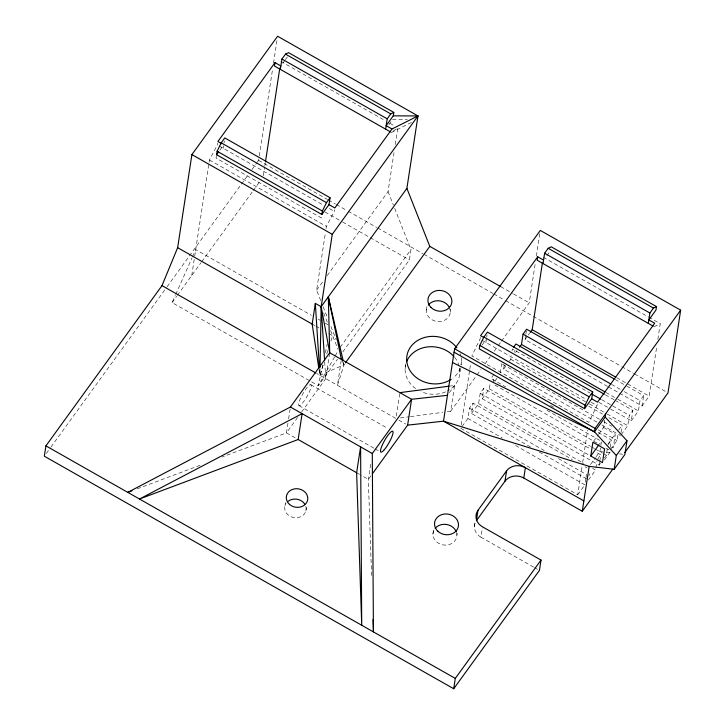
<?xml version="1.0" encoding="UTF-8"?>
<svg xmlns="http://www.w3.org/2000/svg" width="725" height="725" viewBox="0 0 725 725"><rect width="100%" height="100%" fill="white"/><g stroke="black" fill="none" stroke-linecap="round" stroke-linejoin="round"><path stroke-width="0.54" stroke-dasharray="3.62 2.72" d="M343.577 362.518L344.094 364.702L319.897 375.314L320.042 367.439M411.447 122.425L391.473 132.458L391.862 129.847M191.744 275.491L194.545 257.176M194.717 256.097L208.909 163.297M209.081 162.192L209.425 159.98L217.355 144.946L217.618 143.224M216.458 155.549L216.059 158.132L321.329 217.926L321.728 215.343M223.2 148.272L223.599 145.689M224.034 142.852L224.333 140.886M257.293 162.21L258.617 160.37L259.133 157.017M259.305 155.902L272.645 68.676M273.506 63.084L277.095 39.603M263.338 175.767L264.707 166.886M264.87 165.771L265.386 162.436M287.943 423.173L286.457 432.87L221.932 457.067M288.604 418.869L290.417 407.015M320.713 300.567L316.626 290.208L325.362 233.133M326.042 228.656L326.386 226.417L334.325 211.392L334.587 209.67M285.034 505.678L285.505 502.57M301.518 412.081L325.743 378.64L329.703 352.776M305.877 511.089L306.675 505.914M341.23 360.497L337.442 385.283L344.094 364.702L343.269 362.636M327.211 275.6L388.056 191.599L394.391 150.193M395.243 144.592L397.817 127.808L391.473 132.458M370.638 464.299L368.336 479.379L371.581 576.538M342.726 351.951L409.38 259.931L410.966 249.59L393.784 206.099M399.711 393.72L395.923 418.497L316.952 373.647M405.085 368.835L405.873 363.66M426.336 310.119L426.971 305.986M450.279 312.194L450.76 309.095M447.307 411.755L450.651 411.32L454.611 385.455L450.143 386.044M432.934 534.153L433.876 527.945M459.886 372.133L460.366 369.025M460.991 364.892L461.472 361.784M461.281 424.959L469.628 370.375M469.8 369.261L470.652 363.696M462.07 426.508L467.906 418.443L469.492 408.103L473.062 403.163L572.342 459.559M480.312 337.415L480.05 339.137L471.848 355.893L588.818 422.331L597.01 405.574L597.409 402.991M530.464 446.981L471.486 413.477L473.062 403.163M485.895 342.463L486.421 339.01M486.72 337.043L487.028 335.068M456.913 535.258L457.23 533.192M471.486 413.477L478.627 403.617L480.204 393.303L483.774 388.373L589.933 448.675M600.463 463.366L599.158 465.16L482.198 398.723L483.774 388.373M482.198 398.723L489.339 388.863L490.29 382.655M493.063 382.891L494.015 376.692M474.386 526.513L475.183 521.338M500.214 373.031L501.637 363.723M597.001 422.177L503.621 369.134L504.256 365.001M533.582 567.095L480.947 537.198L482.37 527.891M509.467 361.068L510.763 359.274L511.397 355.141M512.031 351L512.348 348.933L589.996 393.041M514.65 352.278L514.967 350.211M501.492 341.131L529.223 302.842L535.358 262.74M536.382 256.052L540.134 231.547M607.613 386.452L525.054 339.554L525.688 335.412M525.842 334.379L526.477 330.247M460.765 428.303L577.734 494.74L582.51 463.556M582.673 462.441L587.622 430.133M585.827 478.672L584.876 484.88L513.128 444.126M585.981 477.639L586.462 474.54L557.888 458.309M589.081 475.79L589.398 473.733M595.914 467.997L597.019 460.774M596.122 456.795L599.892 451.584L600.69 446.41M600.853 445.368L601.487 441.235L599.593 443.836M598.551 434.402L603.59 427.451L604.695 420.21M599.158 465.16L599.638 462.061M599.793 461.028L600.744 454.82L595.832 452.028M604.36 457.992L606.308 455.3L607.251 449.092M610.35 447.262L611.456 440.021L597.699 432.209M603.59 427.451L615.289 434.094L613.178 447.887L610.251 446.219M610.522 449.473L617.02 440.51L618.126 433.269M621.062 432.472L622.177 425.231L608.411 417.419M621.234 434.683L627.732 425.72L629.318 415.371L632.889 410.441L616.178 400.952M610.658 409.063L631.303 420.79L632.889 410.441M631.303 420.79L638.444 410.921L640.03 400.581L643.601 395.651L626.889 386.162M608.601 387.014L642.015 405.991L643.601 395.651M642.015 405.991L649.156 396.131L656.832 346.006M657.856 339.318L660.239 323.722L649.428 317.577M322.752 364.829L318.311 385.664L172.106 302.606L175.278 295.474M325.326 352.767L327.202 343.994M319.054 369.75L319.897 375.314L323.341 364.612M326.785 353.909L328.162 349.622M330.917 341.058L332.639 335.711L328.733 333.491M175.731 294.459L192.071 257.783M192.524 256.759L195.705 249.627L311.342 315.321M334.642 356.845L318.311 385.664L337.451 359.237M335.186 355.884L337.904 351.081M219.829 150.202L223.083 145.725M282.822 63.247L284.771 60.556M285.414 59.668L287.363 56.976M46.328 453.46L50.306 447.968M50.968 447.053L166.406 287.68M167.067 286.765L248.004 175.033M251.983 169.532L256.632 163.125M172.106 302.606L176.683 296.28M177.344 295.374L201.006 262.704M201.668 261.798L252.59 191.491M253.252 190.575L259.867 181.449M316.626 290.208L323.241 281.083M340.197 347.284L410.966 249.59M297.585 417.509L286.457 432.87L296.208 438.407M370.955 475.763L368.336 479.379L360.533 474.957M481.88 345.29L485.768 339.907M546.813 255.635L550.058 251.158M449.418 392.624L454.611 385.455M450.651 411.32L476.407 375.767M477.059 374.852L481.028 369.388M484.989 363.914L490.272 356.627M494.233 351.154L497.531 346.595M498.193 345.689L500.83 342.037M493.897 374.408L490.925 378.513L505.66 386.887M494.858 381.241L497.459 377.653M503.621 369.134L505.57 366.451M515.638 352.549L516.934 350.755M525.054 339.554L527.646 335.965M528.298 335.068L529.594 333.282M593.512 441.353L597.917 435.263M590.458 464.616L595.488 457.665M608.357 443.646L615.289 434.094M597.772 458.925L600.744 454.82M607.885 444.96L611.456 440.021M618.597 430.161L622.177 425.231M577.734 494.74L584.223 485.777M588.455 479.914L595.597 470.054L592.642 468.377M604.36 460.049L611.918 449.618M388.863 124.673L392.76 119.317L407.341 119.38M654.149 326.685L660.239 323.722M137.315 488.804L200.78 465.006M400.39 417.917L409.326 416.739M410.441 416.594L442.839 412.344M599.892 451.584L611.846 452.989M619.44 453.886L622.702 454.267M280.847 61.371L385.038 120.549M389.95 123.341L394.862 126.132M543.279 257.284L648.449 317.024M500.676 286.629L512.493 293.335M513.472 293.897L529.223 302.842M258.617 160.37L327.501 199.502M328.488 200.064L335.376 203.979M336.364 204.532L347.184 210.685M348.172 211.247L376.71 227.451M377.698 228.012L422.965 253.723M423.944 254.285L492.828 293.417M493.816 293.969L504.645 300.123M505.624 300.685L620.763 366.08M621.751 366.642L633.559 373.348M634.538 373.91L667.018 392.361M219.303 146.051L323.549 205.275M329.449 208.619L334.325 211.392M324.99 211.999L341.674 221.469M342.653 222.031L409.38 259.931M616.721 377.707L649.156 396.131M615.099 379.456L625.911 385.6M611.528 384.386L620.373 389.416M624.307 391.645L640.03 400.581M209.425 159.98L326.386 226.417M606.009 392.497L616.821 398.641M617.809 399.203L638.444 410.921M605.366 394.808L615.19 400.39M601.795 399.738L611.619 405.32M612.607 405.882L629.318 415.371M598.868 402.357L609.68 408.501M481.998 340.243L586.244 399.457M591.165 402.257L597.01 405.574M510.763 359.274L585.465 401.704M589.398 403.943L606.109 413.431M607.088 413.993L627.732 425.72M588.754 406.254L602.511 414.066M502.615 364.285L599.928 419.558M603.862 421.787L611.719 426.255M601.913 424.968L620.591 435.58M598.342 429.898L617.02 440.51M550.52 405.411L554.453 407.64M546.949 410.341L600.028 440.492M494.876 385.048L597.101 443.111M605.946 448.132L609.879 450.37M489.339 388.863L590.576 446.364M591.564 446.926L594.509 448.603M595.488 449.156L602.375 453.071M603.354 453.623L606.308 455.3M480.204 393.303L589.307 455.282M478.627 403.617L583.797 463.357M585.111 466.818L587.078 467.933M318.202 319.218L320.16 320.332M325.063 323.114L329.966 325.897M469.492 408.103L547.085 452.173M539.309 452.001L587.467 479.361M312.167 324.084L315.094 325.743M316.064 326.295L318.991 327.954M467.906 418.443L502.307 437.982M398.85 420.165L405.665 424.034M310.78 384.676L387.775 428.421M299.026 405.656L374.082 448.295M375.052 448.847L378.958 451.059M534.561 567.648L537.479 569.306M356.637 472.736L359.564 474.395M342.291 361.177L344.094 364.702M388.056 191.599L393.376 205.057M323.169 306.775L327.265 317.133M330.944 326.449L336.264 339.916M323.631 312.928L328.135 324.32M330.591 330.528L337.95 349.169M324.673 361.784L325.743 378.64M319.535 369.696L319.897 375.314M459.587 367.983A27.496 23.689 8.7 0 1 447.642 390.866M445.603 391.853A27.496 23.689 8.7 0 1 420.908 391.572M415.67 388.591A27.496 23.689 8.7 0 1 405.882 363.733M454.638 357.343A27.496 23.689 8.7 0 1 458.825 364.929M449.011 306.883A12.026 10.367 8.7 0 1 439.214 321.556A12.026 10.367 8.7 0 1 426.916 307.472M460.357 367.874A27.496 23.689 8.7 0 1 452.971 378.078M460.049 353.573A27.496 23.689 8.7 0 1 460.71 355.585M461.173 357.633A27.496 23.689 8.7 0 1 461.145 364.865M305.814 506.258A10.793 9.298 8.7 0 1 294.187 517.596A10.793 9.298 8.7 0 1 286.076 503.458M456.532 532.549A12.026 10.367 8.7 0 1 443.256 544.937A12.026 10.367 8.7 0 1 434.592 529.033M480.947 537.198A13.748 11.845 8.7 0 1 475.817 521.574M302.388 403.236A12.026 2.474 -60.4 0 0 311.179 385.274A12.026 2.474 -60.4 0 0 301.138 397.001A12.026 2.474 -60.4 0 0 302.388 403.236"/><path stroke-width="1.09" d="M320.042 367.439L321.184 306.711L332.258 234.311L417.972 115.946L277.612 36.25L191.898 154.588L177.652 247.678L161.992 285.623L45.92 445.866L44.334 456.206L453.714 688.75L539.427 570.412L541.013 560.072L482.533 526.848A13.748 11.845 8.7 0 1 477.974 510.346L506.548 470.906A13.748 11.845 8.7 0 1 525.389 467.688L523.803 478.029L582.284 511.252L612.852 469.057M385.618 129.141L387.195 118.828L390.766 113.898L393.811 112.42L288.541 52.626L285.496 54.103L281.925 59.033L280.348 69.383M417.972 115.946L391.998 128.987L386.153 125.661L393.285 115.837L417.972 115.946L406.888 188.382L321.184 306.711L324.601 360.66M582.284 511.252L583.87 500.903L443.51 421.18L454.593 348.77L540.306 230.432L680.666 310.164L667.997 392.914L624.814 452.545M216.585 154.688L217.119 151.235L221.216 142.852L224.786 137.922L330.056 197.726L328.996 204.622L321.855 214.482L216.585 154.688L218.533 151.996M280.874 65.939L275.02 62.613L274.494 66.057L390.494 131.905M265.549 161.331L279.832 68.032M321.855 214.482L322.389 211.029L326.486 202.656L330.056 197.726M318.882 368.635L312.167 324.084L315.33 303.394L321.184 306.711L329.703 352.776L290.417 407.015L127.799 492.375L132.032 490.789M298.156 439.522L302.108 413.658L139.49 499.017L298.156 439.522L356.637 472.736L361.73 625.249L360.597 446.881L356.637 472.736M393.285 115.837L393.811 112.42M372.26 473.96L407.622 425.149L411.573 399.285L329.703 352.776L328.325 296.851L343.07 360.325M479.805 345.426L479.279 348.87L584.549 408.664L591.691 398.804L592.742 391.908L487.481 332.113L483.901 337.043L479.805 345.426L585.075 405.221L584.549 408.664M477.974 510.346L476.397 520.695L504.963 481.246L506.548 470.906M453.714 688.75L455.3 678.41L541.013 560.072M519.535 347.175L521.483 344.484L523.06 334.143L526.631 329.213L614.111 378.903M543.56 260.121L537.714 256.804L537.189 260.248L653.18 326.132M530.247 332.385L532.195 329.694L542.418 262.849M543.034 263.574L544.62 253.224L548.191 248.294L551.236 246.808L656.506 306.612L655.971 310.055L648.83 319.915L654.684 323.241L597.536 402.13L591.691 398.804M583.87 500.903L589.198 466.356L443.51 421.18L407.622 425.149M590.775 456.007L592.878 442.214L604.577 448.866L602.466 462.659L590.775 456.007L598.968 444.706M589.198 466.356L614.175 469.302L616.304 455.472L594.491 431.846L595.026 428.393L680.666 310.164M452.509 362.527L594.491 431.846L605.176 417.102L605.701 413.658M605.176 417.102L626.98 440.737L624.868 454.53L614.175 469.302M648.304 323.368L649.89 313.019L653.461 308.089L656.506 306.612M585.075 405.221L589.171 396.838L592.742 391.908M275.02 62.613L217.881 141.502L221.778 143.722M391.998 128.987L334.85 207.948L328.996 204.622M345.417 362.872L429.798 246.373L406.888 188.382M373.013 619.467L373.429 631.901L372.288 453.524L411.573 399.285L447.47 395.315M537.714 256.804L480.575 335.693L483.493 337.352M513.536 347.284L515.919 344.003L604.378 394.246M616.304 455.472L626.98 440.737M399.883 392.642L449.029 386.189M285.496 54.103L390.766 113.898M281.925 59.033L387.195 118.828M548.191 248.294L653.461 308.089M544.62 253.224L649.89 313.019M429.798 246.373L500.676 286.629M221.216 142.852L326.486 202.656M532.195 329.694L615.743 377.154M217.119 151.235L322.389 211.029M523.06 334.143L610.541 383.833M191.898 154.588L332.258 234.311M521.483 344.484L605.031 391.944M591.963 394.155L600.808 399.185M483.901 337.043L589.171 396.838M454.593 348.77L595.026 428.393M454.067 352.214L594.491 431.846M177.652 247.678L312.167 324.084M161.992 285.623L315.973 373.085M290.417 407.015L372.288 453.524M45.92 445.866L455.3 678.41M328.325 296.851L341.393 359.419M315.33 303.394L319.399 367.448M406.553 361.784A27.496 23.689 8.7 0 1 427.795 346.894A27.496 23.689 8.7 0 1 453.904 356.492M451.167 379.365A27.496 23.689 8.7 0 1 412.153 373.565A27.496 23.689 8.7 0 1 418.243 340.125A27.496 23.689 8.7 0 1 456.904 347.882M428.276 305.08A12.026 10.367 8.7 0 1 449.011 306.883M287.752 501.573A10.793 9.298 8.7 0 1 304.708 503.975M435.154 528.298A12.026 10.367 8.7 0 1 446.591 524.474A12.026 10.367 8.7 0 1 456.224 531.679M504.963 481.246A13.748 11.845 8.7 0 1 523.803 478.029M430.958 307.4A12.026 10.367 8.7 0 0 451.285 304.5A12.026 10.367 8.7 0 0 437.438 290.544A12.026 10.367 8.7 0 0 430.958 307.4M289.529 504.419A10.793 9.298 8.7 0 0 307.463 500.739A10.793 9.298 8.7 0 0 294.123 488.949A10.793 9.298 8.7 0 0 289.529 504.419M384.268 449.736A12.026 2.474 -60.4 0 0 393.05 431.783A12.026 2.474 -60.4 0 0 383.008 443.51A12.026 2.474 -60.4 0 0 384.268 449.736M437.954 531.316A12.026 10.367 8.7 0 0 458.064 527.582A12.026 10.367 8.7 0 0 443.501 514.179A12.026 10.367 8.7 0 0 437.954 531.316"/></g></svg>
